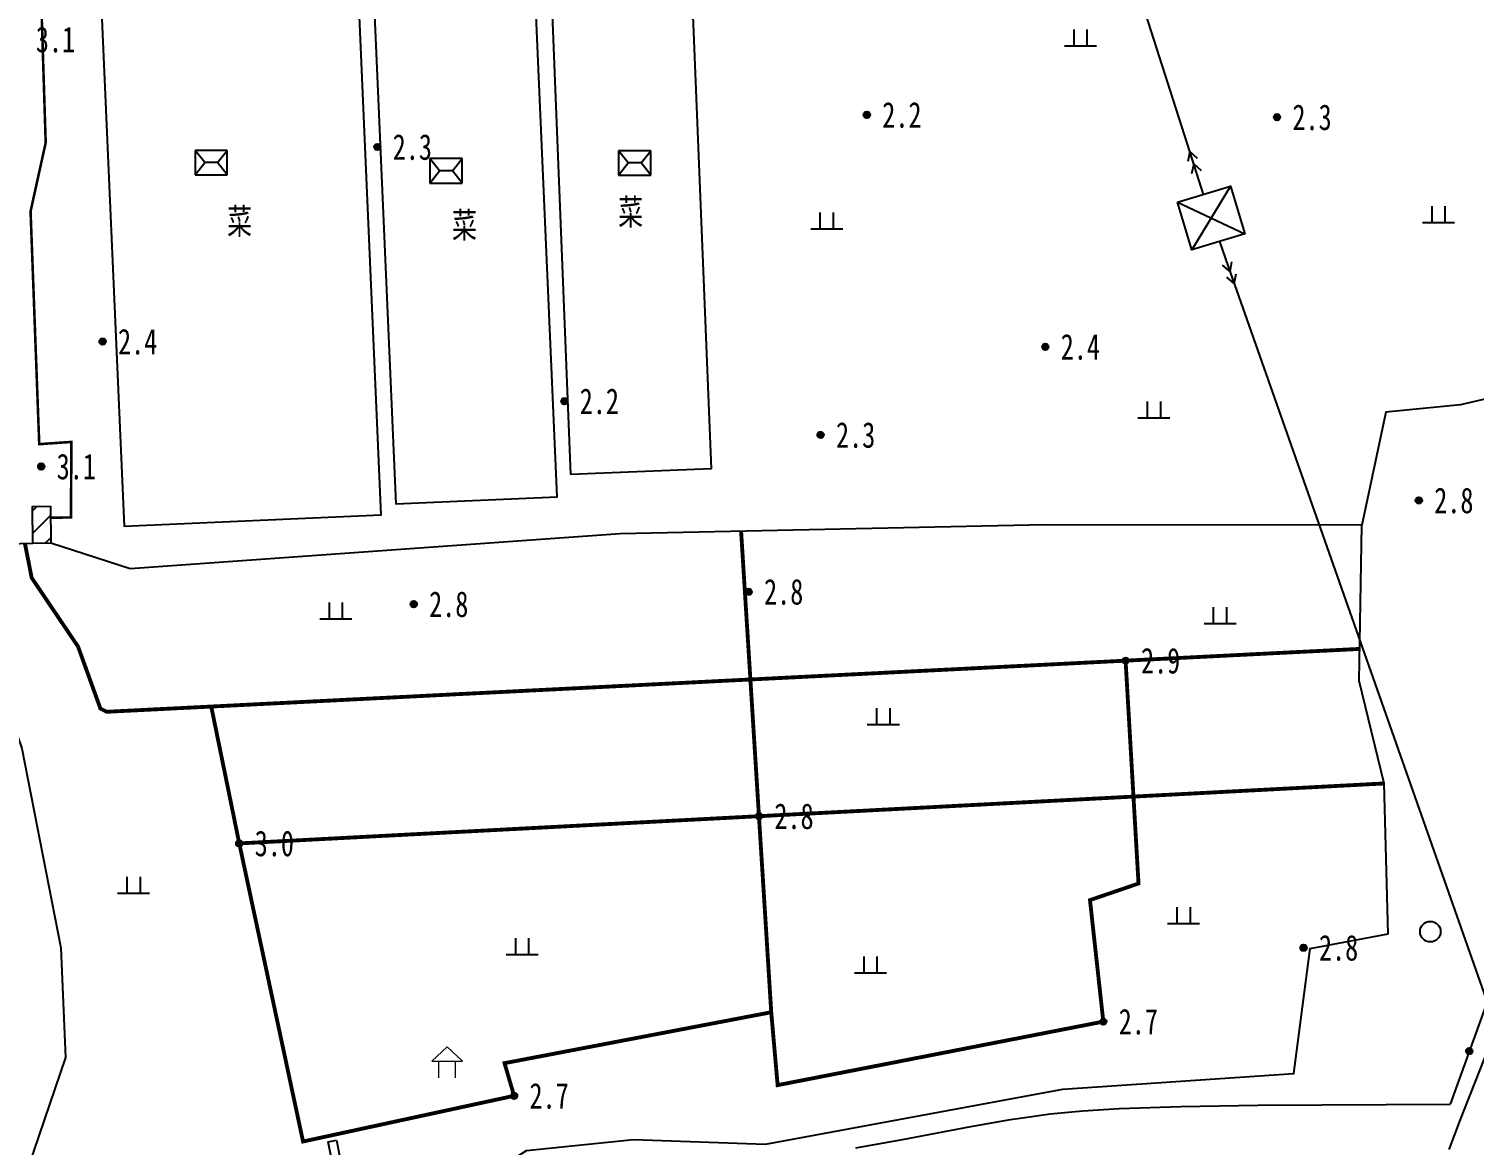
# Model space of a CAD drawing. Header units: metres. Extents: x 494039 to 619385, y 3351420 to 3402703.
# Drawn here: x 584729.6 to 584954.8, y 3394914 to 3395088 of the extents above; entities that cross this region are included whole.
import ezdxf
from ezdxf.enums import TextEntityAlignment as Align

# ---------------------------------------------------------------- set-up
doc = ezdxf.new("R2010")
doc.units = ezdxf.units.M
for name, pattern in [('2450', [0]), ('4430', [0]), ('8521', [0]), ('9610', [0])]:
    doc.linetypes.add(name, pattern=pattern)
for name, color, linetype in [('210100', 130, 'Continuous'), ('310300', 8, 'Continuous'), ('330400', 8, 'Continuous'), ('350205', 8, 'Continuous'), ('380202', 8, '2450'), ('420500', 8, 'Continuous'), ('440300', 8, '4430'), ('510303', 8, 'Continuous'), ('541000', 8, 'Continuous'), ('720100', 8, 'Continuous'), ('760201', 8, '8521'), ('810100', 8, '9610'), ('810302', 8, 'Continuous'), ('810501', 8, 'Continuous')]:
    doc.layers.add(name, color=color, linetype=linetype)

# ---------------------------------------------------------------- blocks, each defined once
blk = doc.blocks.new('gc100')
at = {"color": 0, "linetype": 'Continuous', "lineweight": 13, "flags": 128}
blk.add_lwpolyline([(-1.2, 1.3), (1.2, 1.3), (0, 2.4)], close=True, dxfattribs=at)
for points in [[(-0.65, 0), (-0.65, 1.3)], [(0.65, 0), (0.65, 1.3)]]:
    blk.add_lwpolyline(points, dxfattribs=at)
blk = doc.blocks.new('p_point')
for radius in [0.25, 0.2, 0.15, 0.1, 0.05]:
    blk.add_circle((0, 0), radius)
blk.add_point((0, 0))
blk = doc.blocks.new('vm')
at = {"linetype": 'Continuous'}
for p, q in [((-0.5, 0), (-0.5, 1.3)), ((0.5, 1.3), (0.5, 0)), ((1.25, 0), (-1.25, 0))]:
    blk.add_line(p, q, dxfattribs=at)
blk = doc.blocks.new('v1')
blk.add_circle((0, 0), 0.8)
blk = doc.blocks.new('gc013a')
at = {"linetype": 'Continuous'}
blk.add_line((0.5, 0), (4, 0), dxfattribs=at)
at = {"linetype": 'Continuous', "flags": 128}
for points in [[(2.31, -0.4), (3, 0), (2.31, 0.4)], [(3.31, -0.4), (4, 0), (3.31, 0.4)]]:
    blk.add_lwpolyline(points, dxfattribs=at)
blk = doc.blocks.new('mf')
for p, q in [((1.25, 0.95), (-1.25, 0.95)), ((-1.25, 0.95), (-1.25, -0.95)), ((0.5, 0), (-0.5, 0)), ((1.25, -0.95), (1.25, 0.95)), ((-1.25, -0.95), (1.25, -0.95))]:
    blk.add_line(p, q)
at = {"flags": 128}
for points in [[(-1.25, -0.95), (-0.5, 0), (-1.25, 0.95)], [(1.25, -0.95), (0.5, 0), (1.25, 0.95)]]:
    blk.add_lwpolyline(points, dxfattribs=at)
blk = doc.blocks.new('1-3&1-4')
at = {"layer": '310300', "linetype": 'Continuous'}
h = blk.add_hatch(dxfattribs=at)
h.set_pattern_fill('ANSI31', color=8, scale=20, style=0)
h.set_pattern_definition([(45, (0, 0), (-1.767766953, 1.767766953), [])])
h.paths.add_polyline_path([(584732.9123, 3395013.5757), (584732.9767, 3395007.8147), (584730.1715, 3395007.7833), (584730.1071, 3395013.5443)])
at = {"layer": '210100', "color": 141, "linetype": 'Continuous', "flags": 128}
blk.add_lwpolyline([(584950.9636, 3394913.2425), (584952.7127, 3394917.9408), (584961.7453, 3394940.8581)], dxfattribs=at)
at = {"layer": '210100', "color": 141, "linetype": 'Continuous', "elevation": 3.0228, "flags": 128}
blk.add_lwpolyline([(584858.4413, 3394913.5105), (584865.7304, 3394914.8124), (584876.3777, 3394916.8348), (584882.5506, 3394917.924), (584884.8002, 3394918.2799), (584888.7472, 3394918.8204), (584893.84, 3394919.3151), (584899.521, 3394919.6651), (584909.1085, 3394919.9887), (584921.1121, 3394920.1572), (584951.1101, 3394920.3399)], dxfattribs=at)
at = {"layer": '310300', "color": 8, "linetype": 'Continuous', "elevation": 6.2423, "flags": 128}
blk.add_lwpolyline([(584732.9123, 3395013.5757), (584732.9767, 3395007.8147), (584730.1715, 3395007.7833), (584730.1071, 3395013.5443)], close=True, dxfattribs=at)
at = {"layer": '330400', "color": 8, "linetype": 'Continuous', "flags": 128}
for points, elevation in [([(584740.311, 3395103.7777), (584744.3873, 3395010.4922), (584784.4706, 3395012.2437), (584780.3943, 3395105.5292)], 5.5909), ([(584783.022, 3395099.7871), (584786.7543, 3395013.9427), (584811.8813, 3395015.0352), (584808.149, 3395100.8796)], 4.2508), ([(584814.0533, 3395018.5313), (584810.823, 3395099.5099), (584832.658, 3395100.3809), (584835.8883, 3395019.4023)], 4.2508)]:
    blk.add_lwpolyline(points, close=True, dxfattribs=dict(at, elevation=elevation))
blk.add_lwpolyline([(584777.4759, 3394914.7007), (584781.3744, 3394894.7811), (584780.1267, 3394894.5369), (584776.2282, 3394914.4565)], close=True, dxfattribs=at)
at = {"layer": '380202', "color": 8, "linetype": '2450', "flags": 128}
blk.add_lwpolyline([(584730.1715, 3395007.7833), (584724.1158, 3395007.6319), (584725.0136, 3394985.6601), (584728.4566, 3394975.8245), (584734.5368, 3394944.6908), (584735.2502, 3394927.6076), (584723.5293, 3394893.2472), (584715.818, 3394880.8184), (584766.9268, 3394883.8425), (584773.5175, 3394890.356), (584794.2904, 3394893.0389), (584797.4545, 3394906.8972), (584807.124, 3394913.1108), (584823.8024, 3394914.8062), (584844.4006, 3394914.1163), (584890.7376, 3394922.6646), (584926.7135, 3394925.1118), (584929.2796, 3394944.6005), (584941.424, 3394946.91), (584940.8005, 3394970.3463), (584936.9152, 3394986.3694), (584937.3515, 3395010.633), (584887.975, 3395010.7054), (584821.7217, 3395009.2747), (584745.3585, 3395003.8346), (584732.9767, 3395007.8147)], dxfattribs=at)
at = {"layer": '420500', "color": 8, "linetype": 'Continuous', "const_width": 0.4, "elevation": 3.9707, "flags": 128}
blk.add_lwpolyline([(584733.1374, 3395104.5213), (584731.3182, 3395097.23), (584732.1704, 3395070.2762), (584729.8113, 3395059.5657), (584731.1615, 3395023.2608), (584736.1841, 3395023.6096), (584736.0981, 3395011.8304), (584732.9322, 3395011.7955)], dxfattribs=at)
at = {"layer": '440300', "color": 8, "linetype": '4430', "const_width": 0.6, "elevation": 3.4025, "flags": 128}
for points in [[(584762.3439, 3394961.0015), (584772.2885, 3394914.5143), (584805.1843, 3394921.6385), (584803.6924, 3394926.7309), (584845.2726, 3394934.6696), (584840.5735, 3395009.6818)], [(584728.9306, 3395007.7523), (584729.9921, 3395002.4077), (584737.2173, 3394991.6862), (584740.701, 3394982.0205), (584741.6794, 3394981.5254), (584937.0044, 3394991.3307)], [(584845.2726, 3394934.6696), (584846.2685, 3394923.3035), (584897.0373, 3394933.2107), (584894.9596, 3394952.1608), (584902.5242, 3394954.7441), (584900.5092, 3394989.4987)], [(584940.8005, 3394970.3463), (584762.3439, 3394961.0015), (584757.9763, 3394982.3435)]]:
    blk.add_lwpolyline(points, dxfattribs=at)
at = {"layer": '510303', "color": 8, "linetype": 'Continuous'}
for p, q in [((584916.853, 3395063.473), (584910.8473, 3395053.5709)), ((584908.61, 3395060.9858), (584919.0903, 3395056.0581))]:
    blk.add_line(p, q, dxfattribs=at)
at = {"layer": '510303', "color": 8, "linetype": 'Continuous', "flags": 128}
blk.add_lwpolyline([(584908.61, 3395060.9858), (584916.853, 3395063.473), (584919.0903, 3395056.0581), (584910.8473, 3395053.5709)], close=True, dxfattribs=at)
at = {"layer": '541000', "color": 8, "linetype": 'Continuous'}
for p, q in [((584911.4104, 3395066.1408), (584827.8127, 3395327.2044)), ((584916.5034, 3395050.9747), (585023.9648, 3394745.3049))]:
    blk.add_line(p, q, dxfattribs=at)
at = {"layer": '760201', "color": 8, "linetype": '8521', "flags": 128}
blk.add_lwpolyline([(585025.6683, 3395134.0056), (585026.2685, 3395131.859), (585026.4822, 3395130.7157), (585026.5977, 3395129.6504), (585026.5923, 3395128.1492), (585026.5267, 3395127.3969), (585026.2932, 3395125.8899), (585025.8202, 3395123.8771), (585025.4607, 3395122.6181), (585024.1191, 3395118.3409), (585023.5606, 3395116.399), (585022.7163, 3395113.0258), (585022.2676, 3395111.005), (585021.2642, 3395105.9535), (585018.4658, 3395090.586), (585017.4645, 3395085.7267), (585016.9596, 3395083.5325), (585015.8011, 3395079.1913), (585014.8665, 3395076.2953), (585014.1861, 3395074.3833), (585012.727, 3395070.5916), (585010.3783, 3395064.9569), (585007.5007, 3395058.4297), (585004.1019, 3395051.0111), (585001.029, 3395044.5629), (584998.742, 3395039.9999), (584996.8178, 3395036.3943), (584994.758, 3395032.8534), (584993.3061, 3395030.602), (584992.0041, 3395028.7933), (584990.8848, 3395027.4134), (584989.6794, 3395026.1137), (584988.7074, 3395025.2049), (584987.5199, 3395024.2568), (584986.1487, 3395023.3382), (584983.7998, 3395021.8872), (584983.0433, 3395021.3848), (584982.0414, 3395020.6334), (584980.9006, 3395019.5396), (584980.4251, 3395018.9355), (584979.9214, 3395018.1167), (584979.415, 3395017.0414), (584978.8697, 3395015.5332), (584978.3312, 3395013.6292), (584977.8482, 3395011.3863), (584977.3876, 3395008.4786), (584976.3808, 3394999.6961), (584975.7272, 3394995.2938), (584975.3006, 3394992.8574), (584974.3451, 3394988.0023), (584973.2694, 3394983.1735), (584972.6839, 3394980.7717), (584971.6643, 3394976.9534), (584971.039, 3394974.8401), (584969.6886, 3394970.7186), (584968.7259, 3394967.9908), (584966.4543, 3394961.887), (584960.2325, 3394945.6601), (584951.0998, 3394920.3142)], dxfattribs=at)
at = {"layer": '810100', "color": 8, "linetype": '9610', "elevation": 3.5141, "flags": 128}
blk.add_lwpolyline([(585004.3324, 3395109.9946), (584993.2798, 3395063.9464), (584988.2772, 3395053.0059), (584979.3807, 3395042.9063), (584971.7535, 3395036.8114), (584962.0687, 3395031.5685), (584952.7414, 3395029.4065), (584941.0858, 3395028.2569), (584937.3515, 3395010.633)], dxfattribs=at)
at = {"layer": '330400', "color": 8, "linetype": 'Continuous', "xscale": 2, "yscale": 2}
for p in [(584757.9748, 3395067.1641), (584794.5657, 3395065.8863), (584823.9864, 3395067.1237)]:
    blk.add_blockref('mf', p, dxfattribs=at)
at = {"layer": '350205', "color": 8, "linetype": 'Continuous', "xscale": 2, "yscale": 2}
blk.add_blockref('gc100', (584794.7691, 3394924.4632, 4.3368), dxfattribs=at)
at = {"layer": '541000', "color": 8, "linetype": 'Continuous', "xscale": 2, "yscale": 2}
for p, rotation in [((584912.9739, 3395061.2582), 107.7560798425291), ((584914.8041, 3395055.8083), 289.3696564660513)]:
    blk.add_blockref('gc013a', p, dxfattribs=dict(at, rotation=rotation))
at = {"layer": '720100', "color": 8, "linetype": 'Continuous', "xscale": 2, "yscale": 2, "zscale": 2}
for p in [(584860.1776, 3395074.6127, 2.2431), (584924.1157, 3395074.2434, 2.3387), (584783.8614, 3395069.6034, 2.3386), (584741.0411, 3395039.2542, 2.4397), (584887.9975, 3395038.4409, 2.3671), (584813.0147, 3395029.9562, 2.2492), (584852.9658, 3395024.698, 2.2791), (584731.475, 3395019.7773, 3.1362), (584946.2176, 3395014.4909, 2.8081), (584841.75, 3395000.2454, 2.7794), (584789.5385, 3394998.3075, 2.8387), (584900.5092, 3394989.4987, 2.93), (584843.3573, 3394965.2437, 2.7666), (584762.3439, 3394961.0015, 2.9979), (584928.251, 3394944.729, 2.8304), (584897.0373, 3394933.2107, 2.6503), (584954.0874, 3394928.6155, 2.8081), (584805.1843, 3394921.6385, 2.7203)]:
    blk.add_blockref('p_point', p, dxfattribs=at)
at = {"layer": '810302', "color": 8, "linetype": 'Continuous', "xscale": 2, "yscale": 2}
for p in [(584893.4722, 3395085.3104, 3.0878), (584949.2777, 3395057.7729, 3.0878), (584853.9212, 3395056.7699, 3.0878), (584904.9276, 3395027.3112, 3.0878), (584777.3884, 3394995.9826, 3.0878), (584915.2397, 3394995.2295, 3.0878), (584862.7477, 3394979.4701, 3.0878), (584745.8726, 3394953.1809, 3.0878), (584909.5566, 3394948.4644, 3.0878), (584806.4526, 3394943.6494, 3.0878), (584860.7358, 3394940.7784, 3.0878)]:
    blk.add_blockref('vm', p, dxfattribs=at)
at = {"layer": '810501', "color": 8, "linetype": 'Continuous', "xscale": 2, "yscale": 2}
blk.add_blockref('v1', (584948.0098, 3394947.2434, 3.5681), dxfattribs=at)
at = {"color": 8, "width": 0.75}
for p in [(584762.3908, 3395058.0107, 5.5909), (584823.3557, 3395059.4561, 4.2508), (584797.4516, 3395057.4112, 4.2508)]:
    blk.add_text('菜', height=4, dxfattribs=at).set_placement(p, align=Align.MIDDLE_CENTER)
at = {"layer": '720100', "color": 8, "width": 0.75}
for s, p in [('3.1', (584730.6359, 3395086.3634, 3.0986)), ('2.2', (584862.5776, 3395074.6127, 2.2431)), ('2.3', (584926.5157, 3395074.2434, 2.3387)), ('2.3', (584786.2614, 3395069.6034, 2.3386)), ('2.4', (584743.4411, 3395039.2542, 2.4397)), ('2.4', (584890.3975, 3395038.4409, 2.3671)), ('2.2', (584815.4147, 3395029.9562, 2.2492)), ('2.3', (584855.3658, 3395024.698, 2.2791)), ('3.1', (584733.875, 3395019.7773, 3.1362)), ('2.8', (584948.6176, 3395014.4909, 2.8081)), ('2.8', (584844.15, 3395000.2454, 2.7794)), ('2.8', (584791.9385, 3394998.3075, 2.8387)), ('2.9', (584902.9092, 3394989.4987, 2.93)), ('2.8', (584845.7573, 3394965.2437, 2.7666)), ('3.0', (584764.7439, 3394961.0015, 2.9979)), ('2.8', (584930.651, 3394944.729, 2.8304)), ('2.7', (584899.4373, 3394933.2107, 2.6503)), ('2.7', (584807.5843, 3394921.6385, 2.7203))]:
    blk.add_text(s, height=4, dxfattribs=at).set_placement(p, align=Align.MIDDLE_LEFT)

msp = doc.modelspace()

# ---------------------------------------------------------------- block references
msp.add_blockref('1-3&1-4', (0, 0))

doc.saveas('drawing.dxf')
